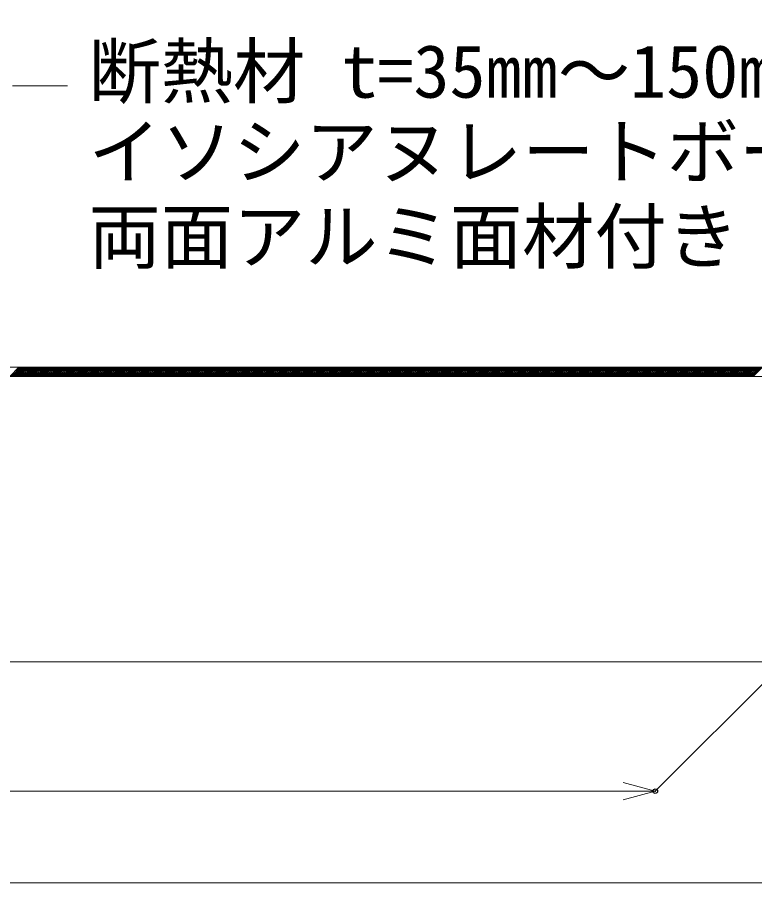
# Model space of a CAD drawing. Units: millimetres, scale not verified. Extents: x -840 to 840, y -594 to 594.
# Drawn here: x 140.3 to 300.9, y 77.8 to 266.4 of the extents above; entities that cross this region are included whole.
import ezdxf
from ezdxf.enums import TextEntityAlignment as Align

# ---------------------------------------------------------------- set-up
doc = ezdxf.new("R2010")
doc.units = ezdxf.units.MM
doc.header["$LTSCALE"] = 2
doc.header["$PDMODE"] = 32
doc.header["$PDSIZE"] = 1
for name, color, linetype, lineweight in [('0-2_タイトル文字', 5, 'Continuous', 9), ('0-4_0', 7, 'Continuous', 9), ('0-6_断熱材', 4, 'Continuous', 9), ('0-8_寸法線', 7, 'Continuous', 9), ('0-9_基準線(IBｼｰﾄ)', 7, 'Continuous', 9)]:
    doc.layers.add(name, color=color, linetype=linetype, lineweight=lineweight)
doc.layers.add('0-C_Defpoints', color=7, linetype='Continuous')
doc.styles.add('ＭＳ ゴシック', font='')
doc.styles.get('ＭＳ ゴシック').set_extended_font_data('MS Gothic')

# ---------------------------------------------------------------- blocks, each defined once
blk = doc.blocks.new('_Open30')
at = {"layer": '0-4_0'}
blk.add_line((0, 0), (-2, 0), dxfattribs=at)
blk.add_lwpolyline([(-2, 0.5359), (0, 0), (-2, -0.5359)], dxfattribs=at)

msp = doc.modelspace()

# ---------------------------------------------------------------- linework, layer by layer
at = {"layer": '0-6_断熱材', "color": 7}
msp.add_line((40.629, 125.915), (414.21, 125.915), dxfattribs=at)
msp.add_lwpolyline([(-693.874, 77.832), (366.126, 77.832), (705.538, 417.243)], dxfattribs=at)
at = {"layer": '0-8_寸法線'}
for p, q in [((139.247, 251.441), (151.247, 251.441)), ((368.081, 186.64), (279.212, 97.771)), ((-212.288, 97.771), (272.212, 97.771))]:
    msp.add_line(p, q, dxfattribs=at)
at = {"layer": '0-9_基準線(IBｼｰﾄ)'}
for p, q in [((-97.323, 190.14), (339.186, 190.14)), ((138.635, 188.14), (140.635, 190.14)), ((138.988, 188.14), (140.988, 190.14)), ((139.342, 188.14), (141.342, 190.14)), ((139.695, 188.14), (141.695, 190.14)), ((140.049, 188.14), (142.049, 190.14)), ((140.402, 188.14), (142.402, 190.14)), ((140.756, 188.14), (142.756, 190.14)), ((141.109, 188.14), (143.109, 190.14)), ((141.463, 188.14), (143.463, 190.14)), ((141.817, 188.14), (143.817, 190.14)), ((142.17, 188.14), (144.17, 190.14)), ((142.524, 188.14), (144.524, 190.14)), ((142.877, 188.14), (144.877, 190.14)), ((143.231, 188.14), (145.231, 190.14)), ((143.584, 188.14), (145.584, 190.14)), ((143.938, 188.14), (145.938, 190.14)), ((144.291, 188.14), (146.291, 190.14)), ((144.645, 188.14), (146.645, 190.14)), ((144.999, 188.14), (146.999, 190.14)), ((145.352, 188.14), (147.352, 190.14)), ((145.706, 188.14), (147.706, 190.14)), ((146.059, 188.14), (148.059, 190.14)), ((146.413, 188.14), (148.413, 190.14)), ((146.766, 188.14), (148.766, 190.14)), ((147.12, 188.14), (149.12, 190.14)), ((147.473, 188.14), (149.473, 190.14)), ((147.827, 188.14), (149.827, 190.14)), ((148.181, 188.14), (150.181, 190.14)), ((148.534, 188.14), (150.534, 190.14)), ((148.888, 188.14), (150.888, 190.14)), ((149.241, 188.14), (151.241, 190.14)), ((149.595, 188.14), (151.595, 190.14)), ((149.948, 188.14), (151.948, 190.14)), ((150.302, 188.14), (152.302, 190.14)), ((150.655, 188.14), (152.655, 190.14)), ((151.009, 188.14), (153.009, 190.14)), ((151.363, 188.14), (153.363, 190.14)), ((151.716, 188.14), (153.716, 190.14)), ((152.07, 188.14), (154.07, 190.14)), ((152.423, 188.14), (154.423, 190.14)), ((152.777, 188.14), (154.777, 190.14)), ((153.13, 188.14), (155.13, 190.14)), ((153.484, 188.14), (155.484, 190.14)), ((153.837, 188.14), (155.837, 190.14)), ((154.191, 188.14), (156.191, 190.14)), ((154.544, 188.14), (156.544, 190.14)), ((154.898, 188.14), (156.898, 190.14)), ((155.252, 188.14), (157.252, 190.14)), ((155.605, 188.14), (157.605, 190.14)), ((155.959, 188.14), (157.959, 190.14)), ((156.312, 188.14), (158.312, 190.14)), ((156.666, 188.14), (158.666, 190.14)), ((157.019, 188.14), (159.019, 190.14)), ((157.373, 188.14), (159.373, 190.14)), ((157.726, 188.14), (159.726, 190.14)), ((158.08, 188.14), (160.08, 190.14)), ((158.434, 188.14), (160.434, 190.14)), ((158.787, 188.14), (160.787, 190.14)), ((159.141, 188.14), (161.141, 190.14)), ((159.494, 188.14), (161.494, 190.14)), ((159.848, 188.14), (161.848, 190.14)), ((160.201, 188.14), (162.201, 190.14)), ((160.555, 188.14), (162.555, 190.14)), ((160.908, 188.14), (162.908, 190.14)), ((161.262, 188.14), (163.262, 190.14)), ((161.616, 188.14), (163.616, 190.14)), ((161.969, 188.14), (163.969, 190.14)), ((162.323, 188.14), (164.323, 190.14)), ((162.676, 188.14), (164.676, 190.14)), ((163.03, 188.14), (165.03, 190.14)), ((163.383, 188.14), (165.383, 190.14)), ((163.737, 188.14), (165.737, 190.14)), ((164.09, 188.14), (166.09, 190.14)), ((164.444, 188.14), (166.444, 190.14)), ((164.798, 188.14), (166.798, 190.14)), ((165.151, 188.14), (167.151, 190.14)), ((165.505, 188.14), (167.505, 190.14)), ((165.858, 188.14), (167.858, 190.14)), ((166.212, 188.14), (168.212, 190.14)), ((166.565, 188.14), (168.565, 190.14)), ((166.919, 188.14), (168.919, 190.14)), ((167.272, 188.14), (169.272, 190.14)), ((167.626, 188.14), (169.626, 190.14)), ((167.98, 188.14), (169.98, 190.14)), ((168.333, 188.14), (170.333, 190.14)), ((168.687, 188.14), (170.687, 190.14)), ((169.04, 188.14), (171.04, 190.14)), ((169.394, 188.14), (171.394, 190.14)), ((169.747, 188.14), (171.747, 190.14)), ((170.101, 188.14), (172.101, 190.14)), ((170.454, 188.14), (172.454, 190.14)), ((170.808, 188.14), (172.808, 190.14)), ((171.162, 188.14), (173.162, 190.14)), ((171.515, 188.14), (173.515, 190.14)), ((171.869, 188.14), (173.869, 190.14)), ((172.222, 188.14), (174.222, 190.14)), ((172.576, 188.14), (174.576, 190.14)), ((172.929, 188.14), (174.929, 190.14)), ((173.283, 188.14), (175.283, 190.14)), ((173.636, 188.14), (175.636, 190.14)), ((173.99, 188.14), (175.99, 190.14)), ((174.343, 188.14), (176.343, 190.14)), ((174.697, 188.14), (176.697, 190.14)), ((175.051, 188.14), (177.051, 190.14)), ((175.404, 188.14), (177.404, 190.14)), ((175.758, 188.14), (177.758, 190.14)), ((176.111, 188.14), (178.111, 190.14)), ((176.465, 188.14), (178.465, 190.14)), ((176.818, 188.14), (178.818, 190.14)), ((177.172, 188.14), (179.172, 190.14)), ((177.525, 188.14), (179.525, 190.14)), ((177.879, 188.14), (179.879, 190.14)), ((178.233, 188.14), (180.233, 190.14)), ((178.586, 188.14), (180.586, 190.14)), ((178.94, 188.14), (180.94, 190.14)), ((179.293, 188.14), (181.293, 190.14)), ((179.647, 188.14), (181.647, 190.14)), ((180, 188.14), (182, 190.14)), ((180.354, 188.14), (182.354, 190.14)), ((180.707, 188.14), (182.707, 190.14)), ((181.061, 188.14), (183.061, 190.14)), ((181.415, 188.14), (183.415, 190.14)), ((181.768, 188.14), (183.768, 190.14)), ((182.122, 188.14), (184.122, 190.14)), ((182.475, 188.14), (184.475, 190.14)), ((182.829, 188.14), (184.829, 190.14)), ((183.182, 188.14), (185.182, 190.14)), ((183.536, 188.14), (185.536, 190.14)), ((183.889, 188.14), (185.889, 190.14)), ((184.243, 188.14), (186.243, 190.14)), ((184.597, 188.14), (186.597, 190.14)), ((184.95, 188.14), (186.95, 190.14)), ((185.304, 188.14), (187.304, 190.14)), ((185.657, 188.14), (187.657, 190.14)), ((186.011, 188.14), (188.011, 190.14)), ((186.364, 188.14), (188.364, 190.14)), ((186.718, 188.14), (188.718, 190.14)), ((187.071, 188.14), (189.071, 190.14)), ((187.425, 188.14), (189.425, 190.14)), ((187.779, 188.14), (189.779, 190.14)), ((188.132, 188.14), (190.132, 190.14)), ((188.486, 188.14), (190.486, 190.14)), ((188.839, 188.14), (190.839, 190.14)), ((189.193, 188.14), (191.193, 190.14)), ((189.546, 188.14), (191.546, 190.14)), ((189.9, 188.14), (191.9, 190.14)), ((190.253, 188.14), (192.253, 190.14)), ((190.607, 188.14), (192.607, 190.14)), ((190.96, 188.14), (192.96, 190.14)), ((191.314, 188.14), (193.314, 190.14)), ((191.668, 188.14), (193.668, 190.14)), ((192.021, 188.14), (194.021, 190.14)), ((192.375, 188.14), (194.375, 190.14)), ((192.728, 188.14), (194.728, 190.14)), ((193.082, 188.14), (195.082, 190.14)), ((193.435, 188.14), (195.435, 190.14)), ((193.789, 188.14), (195.789, 190.14)), ((194.142, 188.14), (196.142, 190.14)), ((194.496, 188.14), (196.496, 190.14)), ((194.85, 188.14), (196.85, 190.14)), ((195.203, 188.14), (197.203, 190.14)), ((195.557, 188.14), (197.557, 190.14)), ((195.91, 188.14), (197.91, 190.14)), ((196.264, 188.14), (198.264, 190.14)), ((196.617, 188.14), (198.617, 190.14)), ((196.971, 188.14), (198.971, 190.14)), ((197.324, 188.14), (199.324, 190.14)), ((197.678, 188.14), (199.678, 190.14)), ((198.032, 188.14), (200.032, 190.14)), ((198.385, 188.14), (200.385, 190.14)), ((198.739, 188.14), (200.739, 190.14)), ((199.092, 188.14), (201.092, 190.14)), ((199.446, 188.14), (201.446, 190.14)), ((199.799, 188.14), (201.799, 190.14)), ((200.153, 188.14), (202.153, 190.14)), ((200.506, 188.14), (202.506, 190.14)), ((200.86, 188.14), (202.86, 190.14)), ((201.214, 188.14), (203.214, 190.14)), ((201.567, 188.14), (203.567, 190.14)), ((201.921, 188.14), (203.921, 190.14)), ((202.274, 188.14), (204.274, 190.14)), ((202.628, 188.14), (204.628, 190.14)), ((202.981, 188.14), (204.981, 190.14)), ((203.335, 188.14), (205.335, 190.14)), ((203.688, 188.14), (205.688, 190.14)), ((204.042, 188.14), (206.042, 190.14)), ((204.396, 188.14), (206.396, 190.14)), ((204.749, 188.14), (206.749, 190.14)), ((205.103, 188.14), (207.103, 190.14)), ((205.456, 188.14), (207.456, 190.14)), ((205.81, 188.14), (207.81, 190.14)), ((206.163, 188.14), (208.163, 190.14)), ((206.517, 188.14), (208.517, 190.14)), ((206.87, 188.14), (208.87, 190.14)), ((207.224, 188.14), (209.224, 190.14)), ((207.578, 188.14), (209.578, 190.14)), ((207.931, 188.14), (209.931, 190.14)), ((208.285, 188.14), (210.285, 190.14)), ((208.638, 188.14), (210.638, 190.14)), ((208.992, 188.14), (210.992, 190.14)), ((209.345, 188.14), (211.345, 190.14)), ((209.699, 188.14), (211.699, 190.14)), ((210.052, 188.14), (212.052, 190.14)), ((210.406, 188.14), (212.406, 190.14)), ((210.759, 188.14), (212.759, 190.14)), ((211.113, 188.14), (213.113, 190.14)), ((211.467, 188.14), (213.467, 190.14)), ((211.82, 188.14), (213.82, 190.14)), ((212.174, 188.14), (214.174, 190.14)), ((212.527, 188.14), (214.527, 190.14)), ((212.881, 188.14), (214.881, 190.14)), ((213.234, 188.14), (215.234, 190.14)), ((213.588, 188.14), (215.588, 190.14)), ((213.941, 188.14), (215.941, 190.14)), ((214.295, 188.14), (216.295, 190.14)), ((214.649, 188.14), (216.649, 190.14)), ((215.002, 188.14), (217.002, 190.14)), ((215.356, 188.14), (217.356, 190.14)), ((215.709, 188.14), (217.709, 190.14)), ((216.063, 188.14), (218.063, 190.14)), ((216.416, 188.14), (218.416, 190.14)), ((216.77, 188.14), (218.77, 190.14)), ((217.123, 188.14), (219.123, 190.14)), ((217.477, 188.14), (219.477, 190.14)), ((217.831, 188.14), (219.831, 190.14)), ((218.184, 188.14), (220.184, 190.14)), ((218.538, 188.14), (220.538, 190.14)), ((218.891, 188.14), (220.891, 190.14)), ((219.245, 188.14), (221.245, 190.14)), ((219.598, 188.14), (221.598, 190.14)), ((219.952, 188.14), (221.952, 190.14)), ((220.305, 188.14), (222.305, 190.14)), ((220.659, 188.14), (222.659, 190.14)), ((221.013, 188.14), (223.013, 190.14)), ((221.366, 188.14), (223.366, 190.14)), ((221.72, 188.14), (223.72, 190.14)), ((222.073, 188.14), (224.073, 190.14)), ((222.427, 188.14), (224.427, 190.14)), ((222.78, 188.14), (224.78, 190.14)), ((223.134, 188.14), (225.134, 190.14)), ((223.487, 188.14), (225.487, 190.14)), ((223.841, 188.14), (225.841, 190.14)), ((224.195, 188.14), (226.195, 190.14)), ((224.548, 188.14), (226.548, 190.14)), ((224.902, 188.14), (226.902, 190.14)), ((225.255, 188.14), (227.255, 190.14)), ((225.609, 188.14), (227.609, 190.14)), ((225.962, 188.14), (227.962, 190.14)), ((226.316, 188.14), (228.316, 190.14)), ((226.669, 188.14), (228.669, 190.14)), ((227.023, 188.14), (229.023, 190.14)), ((227.376, 188.14), (229.376, 190.14)), ((227.73, 188.14), (229.73, 190.14)), ((228.084, 188.14), (230.084, 190.14)), ((228.437, 188.14), (230.437, 190.14)), ((228.791, 188.14), (230.791, 190.14)), ((229.144, 188.14), (231.144, 190.14)), ((229.498, 188.14), (231.498, 190.14)), ((229.851, 188.14), (231.851, 190.14)), ((230.205, 188.14), (232.205, 190.14)), ((230.558, 188.14), (232.558, 190.14)), ((230.912, 188.14), (232.912, 190.14)), ((231.266, 188.14), (233.266, 190.14)), ((231.619, 188.14), (233.619, 190.14)), ((231.973, 188.14), (233.973, 190.14)), ((232.326, 188.14), (234.326, 190.14)), ((232.68, 188.14), (234.68, 190.14)), ((233.033, 188.14), (235.033, 190.14)), ((233.387, 188.14), (235.387, 190.14)), ((233.74, 188.14), (235.74, 190.14)), ((234.094, 188.14), (236.094, 190.14)), ((234.448, 188.14), (236.448, 190.14)), ((234.801, 188.14), (236.801, 190.14)), ((235.155, 188.14), (237.155, 190.14)), ((235.508, 188.14), (237.508, 190.14)), ((235.862, 188.14), (237.862, 190.14)), ((236.215, 188.14), (238.215, 190.14)), ((236.569, 188.14), (238.569, 190.14)), ((236.922, 188.14), (238.922, 190.14)), ((237.276, 188.14), (239.276, 190.14)), ((237.63, 188.14), (239.63, 190.14)), ((237.983, 188.14), (239.983, 190.14)), ((238.337, 188.14), (240.337, 190.14)), ((238.69, 188.14), (240.69, 190.14)), ((239.044, 188.14), (241.044, 190.14)), ((239.397, 188.14), (241.397, 190.14)), ((239.751, 188.14), (241.751, 190.14)), ((240.104, 188.14), (242.104, 190.14)), ((240.458, 188.14), (242.458, 190.14)), ((240.812, 188.14), (242.812, 190.14)), ((241.165, 188.14), (243.165, 190.14)), ((241.519, 188.14), (243.519, 190.14)), ((241.872, 188.14), (243.872, 190.14)), ((242.226, 188.14), (244.226, 190.14)), ((242.579, 188.14), (244.579, 190.14)), ((242.933, 188.14), (244.933, 190.14)), ((243.286, 188.14), (245.286, 190.14)), ((243.64, 188.14), (245.64, 190.14)), ((243.994, 188.14), (245.994, 190.14)), ((244.347, 188.14), (246.347, 190.14)), ((244.701, 188.14), (246.701, 190.14)), ((245.054, 188.14), (247.054, 190.14)), ((245.408, 188.14), (247.408, 190.14)), ((245.761, 188.14), (247.761, 190.14)), ((246.115, 188.14), (248.115, 190.14)), ((246.468, 188.14), (248.468, 190.14)), ((246.822, 188.14), (248.822, 190.14)), ((247.175, 188.14), (249.175, 190.14)), ((247.529, 188.14), (249.529, 190.14)), ((247.883, 188.14), (249.883, 190.14)), ((248.236, 188.14), (250.236, 190.14)), ((248.59, 188.14), (250.59, 190.14)), ((248.943, 188.14), (250.943, 190.14)), ((249.297, 188.14), (251.297, 190.14)), ((249.65, 188.14), (251.65, 190.14)), ((250.004, 188.14), (252.004, 190.14)), ((250.357, 188.14), (252.357, 190.14)), ((250.711, 188.14), (252.711, 190.14)), ((251.065, 188.14), (253.065, 190.14)), ((251.418, 188.14), (253.418, 190.14)), ((251.772, 188.14), (253.772, 190.14)), ((252.125, 188.14), (254.125, 190.14)), ((252.479, 188.14), (254.479, 190.14)), ((252.832, 188.14), (254.832, 190.14)), ((253.186, 188.14), (255.186, 190.14)), ((253.539, 188.14), (255.539, 190.14)), ((253.893, 188.14), (255.893, 190.14)), ((254.247, 188.14), (256.247, 190.14)), ((254.6, 188.14), (256.6, 190.14)), ((254.954, 188.14), (256.954, 190.14)), ((255.307, 188.14), (257.307, 190.14)), ((255.661, 188.14), (257.661, 190.14)), ((256.014, 188.14), (258.014, 190.14)), ((256.368, 188.14), (258.368, 190.14)), ((256.721, 188.14), (258.721, 190.14)), ((257.075, 188.14), (259.075, 190.14)), ((257.429, 188.14), (259.429, 190.14)), ((257.782, 188.14), (259.782, 190.14)), ((258.136, 188.14), (260.136, 190.14)), ((258.489, 188.14), (260.489, 190.14)), ((258.843, 188.14), (260.843, 190.14)), ((259.196, 188.14), (261.196, 190.14)), ((259.55, 188.14), (261.55, 190.14)), ((259.903, 188.14), (261.903, 190.14)), ((260.257, 188.14), (262.257, 190.14)), ((260.611, 188.14), (262.611, 190.14)), ((260.964, 188.14), (262.964, 190.14)), ((261.318, 188.14), (263.318, 190.14)), ((261.671, 188.14), (263.671, 190.14)), ((262.025, 188.14), (264.025, 190.14)), ((262.378, 188.14), (264.378, 190.14)), ((262.732, 188.14), (264.732, 190.14)), ((263.085, 188.14), (265.085, 190.14)), ((263.439, 188.14), (265.439, 190.14)), ((263.792, 188.14), (265.792, 190.14)), ((264.146, 188.14), (266.146, 190.14)), ((264.5, 188.14), (266.5, 190.14)), ((264.853, 188.14), (266.853, 190.14)), ((265.207, 188.14), (267.207, 190.14)), ((265.56, 188.14), (267.56, 190.14)), ((265.914, 188.14), (267.914, 190.14)), ((266.267, 188.14), (268.267, 190.14)), ((266.621, 188.14), (268.621, 190.14)), ((266.974, 188.14), (268.974, 190.14)), ((267.328, 188.14), (269.328, 190.14)), ((267.682, 188.14), (269.682, 190.14)), ((268.035, 188.14), (270.035, 190.14)), ((268.389, 188.14), (270.389, 190.14)), ((268.742, 188.14), (270.742, 190.14)), ((269.096, 188.14), (271.096, 190.14)), ((269.449, 188.14), (271.449, 190.14)), ((269.803, 188.14), (271.803, 190.14)), ((270.156, 188.14), (272.156, 190.14)), ((270.51, 188.14), (272.51, 190.14)), ((270.864, 188.14), (272.864, 190.14)), ((271.217, 188.14), (273.217, 190.14)), ((271.571, 188.14), (273.571, 190.14)), ((271.924, 188.14), (273.924, 190.14)), ((272.278, 188.14), (274.278, 190.14)), ((272.631, 188.14), (274.631, 190.14)), ((272.985, 188.14), (274.985, 190.14)), ((273.338, 188.14), (275.338, 190.14)), ((273.692, 188.14), (275.692, 190.14)), ((274.046, 188.14), (276.046, 190.14)), ((274.399, 188.14), (276.399, 190.14)), ((274.753, 188.14), (276.753, 190.14)), ((275.106, 188.14), (277.106, 190.14)), ((275.46, 188.14), (277.46, 190.14)), ((275.813, 188.14), (277.813, 190.14)), ((276.167, 188.14), (278.167, 190.14)), ((276.52, 188.14), (278.52, 190.14)), ((276.874, 188.14), (278.874, 190.14)), ((277.228, 188.14), (279.228, 190.14)), ((277.581, 188.14), (279.581, 190.14)), ((277.935, 188.14), (279.935, 190.14)), ((278.288, 188.14), (280.288, 190.14)), ((278.642, 188.14), (280.642, 190.14)), ((278.995, 188.14), (280.995, 190.14)), ((279.349, 188.14), (281.349, 190.14)), ((279.702, 188.14), (281.702, 190.14)), ((280.056, 188.14), (282.056, 190.14)), ((280.41, 188.14), (282.41, 190.14)), ((280.763, 188.14), (282.763, 190.14)), ((281.117, 188.14), (283.117, 190.14)), ((281.47, 188.14), (283.47, 190.14)), ((281.824, 188.14), (283.824, 190.14)), ((282.177, 188.14), (284.177, 190.14)), ((282.531, 188.14), (284.531, 190.14)), ((282.884, 188.14), (284.884, 190.14)), ((283.238, 188.14), (285.238, 190.14)), ((283.591, 188.14), (285.591, 190.14)), ((283.945, 188.14), (285.945, 190.14)), ((284.299, 188.14), (286.299, 190.14)), ((284.652, 188.14), (286.652, 190.14)), ((285.006, 188.14), (287.006, 190.14)), ((285.359, 188.14), (287.359, 190.14)), ((285.713, 188.14), (287.713, 190.14)), ((286.066, 188.14), (288.066, 190.14)), ((286.42, 188.14), (288.42, 190.14)), ((286.773, 188.14), (288.773, 190.14)), ((287.127, 188.14), (289.127, 190.14)), ((287.481, 188.14), (289.481, 190.14)), ((287.834, 188.14), (289.834, 190.14)), ((288.188, 188.14), (290.188, 190.14)), ((288.541, 188.14), (290.541, 190.14)), ((288.895, 188.14), (290.895, 190.14)), ((289.248, 188.14), (291.248, 190.14)), ((289.602, 188.14), (291.602, 190.14)), ((289.955, 188.14), (291.955, 190.14)), ((290.309, 188.14), (292.309, 190.14)), ((290.663, 188.14), (292.663, 190.14)), ((291.016, 188.14), (293.016, 190.14)), ((291.37, 188.14), (293.37, 190.14)), ((291.723, 188.14), (293.723, 190.14)), ((292.077, 188.14), (294.077, 190.14)), ((292.43, 188.14), (294.43, 190.14)), ((292.784, 188.14), (294.784, 190.14)), ((293.137, 188.14), (295.137, 190.14)), ((293.491, 188.14), (295.491, 190.14)), ((293.845, 188.14), (295.845, 190.14)), ((294.198, 188.14), (296.198, 190.14)), ((294.552, 188.14), (296.552, 190.14)), ((294.905, 188.14), (296.905, 190.14)), ((295.259, 188.14), (297.259, 190.14)), ((295.612, 188.14), (297.612, 190.14)), ((295.966, 188.14), (297.966, 190.14)), ((296.319, 188.14), (298.319, 190.14)), ((296.673, 188.14), (298.673, 190.14)), ((297.027, 188.14), (299.027, 190.14)), ((297.38, 188.14), (299.38, 190.14)), ((297.734, 188.14), (299.734, 190.14)), ((298.087, 188.14), (300.087, 190.14)), ((298.441, 188.14), (300.441, 190.14)), ((298.794, 188.14), (300.794, 190.14)), ((299.148, 188.14), (301.148, 190.14)), ((299.501, 188.14), (301.501, 190.14)), ((299.855, 188.14), (301.855, 190.14)), ((300.208, 188.14), (302.208, 190.14)), ((300.562, 188.14), (302.562, 190.14)), ((-97.859, 188.14), (339.722, 188.14))]:
    msp.add_line(p, q, dxfattribs=at)
at = {"layer": '0-C_Defpoints'}
msp.add_point((279.212, 97.771), dxfattribs=at)

# ---------------------------------------------------------------- block references
at = {"layer": '0-8_寸法線', "xscale": 3.5, "yscale": 3.5}
msp.add_blockref('_Open30', (279.212, 97.771), dxfattribs=at)

# ---------------------------------------------------------------- texts
at = {"layer": '0-2_タイトル文字', "color": 7, "style": 'ＭＳ ゴシック'}
for s, p in [('断熱材 t=35㎜～150㎜', (155.788, 245.382)), ('イソシアヌレートボード', (155.788, 227.882)), ('両面アルミ面材付き', (155.788, 209.382))]:
    msp.add_text(s, height=11.54, dxfattribs=at).set_placement(p, align=Align.BOTTOM_LEFT)

doc.saveas('drawing.dxf')
